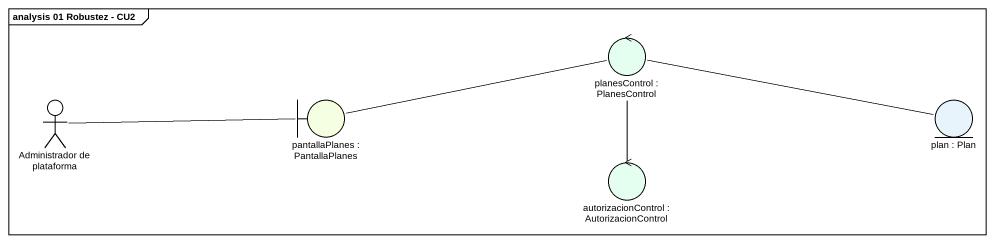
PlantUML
@startuml
mainframe analysis 01 Robustez - CU2
control "planesControl : PlanesControl" as planesControl #E4FFF0
actor "Administrador de plataforma" as Administrador_de_plataforma
boundary "pantallaPlanes : PantallaPlanes" as pantallaPlanes #F5FFE1
entity "plan : Plan" as plan #E8F4FB
control "autorizacionControl : AutorizacionControl" as autorizacionControl #E4FFF0
planesControl -left- pantallaPlanes
planesControl -right- plan
planesControl -- autorizacionControl
Administrador_de_plataforma -right- pantallaPlanes
pantallaPlanes -right- planesControl
@enduml
